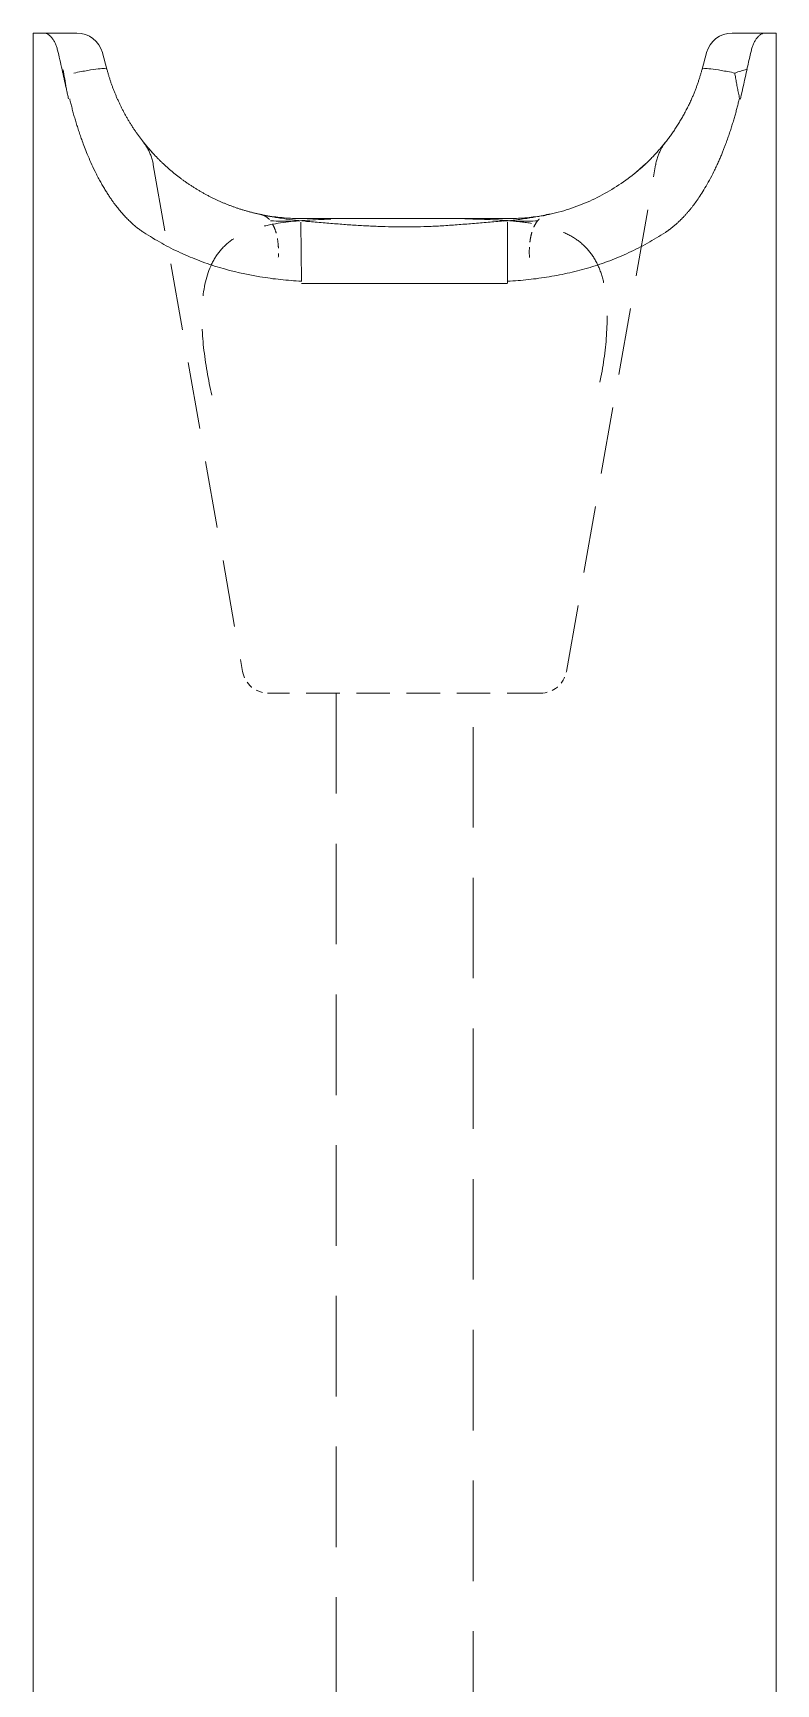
# Model space of a CAD drawing. Header units: millimetres. Extents: x 802 to 935, y 425 to 557.
# Drawn here: x 802.79 to 816.89, y 490.75 to 522.06 of the extents above; entities that cross this region are included whole.
import ezdxf

# ---------------------------------------------------------------- set-up
doc = ezdxf.new("R2010")
doc.units = ezdxf.units.MM
doc.linetypes.add('HIDDEN', pattern=[9.525, 6.35, -3.175])
doc.layers.add('insert', color=85, linetype='Continuous', lineweight=20)

msp = doc.modelspace()

# ---------------------------------------------------------------- linework, layer by layer
at = {"layer": 'insert', "linetype": 'Continuous', "lineweight": 18, "ltscale": 0.4}
for p, q in [((802.787, 449.843), (802.787, 522.061)), ((816.887, 522.061), (816.887, 449.843))]:
    msp.add_line(p, q, dxfattribs=at)
at = {"layer": 'insert', "linetype": 'Continuous', "lineweight": 18, "ltscale": 0.006}
for p, q in [((802.787, 522.061), (803, 522.061)), ((816.887, 522.061), (816.673, 522.061))]:
    msp.add_line(p, q, dxfattribs=at)
at = {"layer": 'insert', "linetype": 'Continuous', "lineweight": 13, "ltscale": 0.4}
for p, q in [((802.787, 449.843), (802.787, 522.061)), ((802.787, 522.061), (802.787, 449.843)), ((816.887, 522.061), (816.887, 449.843)), ((816.887, 449.843), (816.887, 522.061))]:
    msp.add_line(p, q, dxfattribs=at)
at = {"layer": 'insert', "linetype": 'Continuous', "lineweight": 18, "ltscale": 0.01}
for p, q in [((803.619, 522.061), (803.203, 522.061)), ((816.471, 522.061), (816.054, 522.061))]:
    msp.add_line(p, q, dxfattribs=at)
at = {"layer": 'insert', "linetype": 'Continuous', "lineweight": 18, "ltscale": 0.009}
for p, q in [((804.189, 521.373), (804.105, 521.688)), ((815.569, 521.688), (815.484, 521.373))]:
    msp.add_line(p, q, dxfattribs=at)
at = {"layer": 'insert', "linetype": 'Continuous', "lineweight": 13}
for p, q in [((814.801, 520.006), (814.801, 520.006)), ((805.07, 519.563), (805.07, 519.563))]:
    msp.add_line(p, q, dxfattribs=at).dxf.unprotected_set("ltscale", 0)
at = {"layer": 'insert', "linetype": 'HIDDEN', "lineweight": 13, "ltscale": 0.2}
for p, q in [((805.07, 519.562), (806.764, 509.955)), ((812.91, 509.955), (814.603, 519.561))]:
    msp.add_line(p, q, dxfattribs=at)
at = {"layer": 'insert', "linetype": 'Continuous', "lineweight": 18, "ltscale": 0.09}
for p, q in [((807.88, 518.542), (811.794, 518.542)), ((811.793, 517.308), (807.881, 517.308))]:
    msp.add_line(p, q, dxfattribs=at)
at = {"layer": 'insert', "linetype": 'HIDDEN', "lineweight": 13, "ltscale": 0.1}
msp.add_line((812.417, 509.542), (807.256, 509.542), dxfattribs=at)
at = {"layer": 'insert', "linetype": 'HIDDEN', "lineweight": 13, "ltscale": 0.3}
for p, q in [((808.537, 509.542), (808.537, 449.843)), ((811.137, 449.843), (811.137, 509.542))]:
    msp.add_line(p, q, dxfattribs=at)
at = {"layer": 'insert', "linetype": 'Continuous', "lineweight": 18, "ltscale": 0.02}
for centre, start, end in [((803.619, 521.558), 15, 90), ((816.054, 521.558), 90, 165)]:
    msp.add_arc(centre, 0.503, start, end, dxfattribs=at)
at = {"layer": 'insert', "linetype": 'HIDDEN', "lineweight": 13, "ltscale": 0.02}
for centre, start, end in [((807.256, 510.042), 190, 270), ((812.417, 510.042), 270, 350)]:
    msp.add_arc(centre, 0.5, start, end, dxfattribs=at)
at = {"layer": 'insert', "linetype": 'Continuous', "lineweight": 18, "ltscale": 0.006}
for points, knots in [([(803, 522.061), (803.02, 522.061), (803.04, 522.061), (803.078, 522.061), (803.096, 522.061), (803.13, 522.061), (803.147, 522.061), (803.177, 522.061), (803.19, 522.061), (803.203, 522.061)], [0, 0, 0, 0, 0.25, 0.25, 0.5, 0.5, 0.75, 0.75, 1, 1, 1, 1]), ([(816.469, 522.061), (816.495, 522.061), (816.525, 522.061), (816.594, 522.061), (816.632, 522.061), (816.673, 522.061)], [0, 0, 0, 0, 0.5, 0.5, 1, 1, 1, 1])]:
    msp.add_open_spline(points, degree=3, knots=knots, dxfattribs=at)
at = {"layer": 'insert', "linetype": 'Continuous', "lineweight": 18, "ltscale": 0.01}
for points, knots in [([(803.253, 521.738), (803.247, 521.762), (803.233, 521.807), (803.216, 521.849), (803.202, 521.879), (803.197, 521.889), (803.187, 521.907), (803.182, 521.916), (803.165, 521.942), (803.154, 521.958), (803.131, 521.986), (803.119, 521.999), (803.095, 522.021), (803.083, 522.03), (803.065, 522.042), (803.059, 522.045), (803.046, 522.051), (803.04, 522.053), (803.023, 522.059), (803.011, 522.061), (803, 522.061)], [0, 0, 0, 0, 0.125, 0.25, 0.25, 0.3125, 0.3125, 0.375, 0.375, 0.5, 0.5, 0.625, 0.625, 0.75, 0.75, 0.8125, 0.8125, 0.875, 0.875, 1, 1, 1, 1]), ([(816.673, 522.061), (816.662, 522.061), (816.639, 522.057), (816.615, 522.046), (816.597, 522.034), (816.59, 522.03), (816.578, 522.021), (816.572, 522.016), (816.554, 521.999), (816.542, 521.987), (816.525, 521.965), (816.519, 521.957), (816.507, 521.942), (816.502, 521.933), (816.486, 521.908), (816.476, 521.889), (816.461, 521.859), (816.457, 521.849), (816.448, 521.828), (816.444, 521.817), (816.432, 521.784), (816.425, 521.761), (816.42, 521.738)], [0, 0, 0, 0, 0.125, 0.25, 0.25, 0.3125, 0.3125, 0.375, 0.375, 0.5, 0.5, 0.5625, 0.5625, 0.625, 0.625, 0.75, 0.75, 0.8125, 0.8125, 0.875, 0.875, 1, 1, 1, 1]), ([(816.195, 520.82), (816.191, 520.836), (816.185, 520.869), (816.175, 520.919), (816.165, 520.968), (816.155, 521.017), (816.146, 521.065), (816.137, 521.114), (816.128, 521.162), (816.119, 521.21), (816.111, 521.258), (816.105, 521.289), (816.102, 521.305)], [0, 0, 0, 0, 0.102066, 0.203666, 0.3048, 0.405472, 0.505685, 0.605442, 0.704747, 0.803605, 0.902021, 1, 1, 1, 1]), ([(814.136, 519.344), (814.14, 519.347), (814.144, 519.35), (814.174, 519.374), (814.2, 519.395), (814.275, 519.457), (814.322, 519.497), (814.385, 519.554), (814.403, 519.571), (814.421, 519.588)], [0, 0, 0, 0, 0.036017, 0.036017, 0.286142, 0.286142, 0.786393, 0.786393, 1, 1, 1, 1])]:
    msp.add_open_spline(points, degree=3, knots=knots, dxfattribs=at)
for points in [[(803.253, 521.737), (803.282, 521.615), (803.31, 521.493), (803.338, 521.37)], [(816.336, 521.376), (816.363, 521.496), (816.391, 521.617), (816.42, 521.738)]]:
    msp.add_open_spline(points, degree=3, dxfattribs=at)
at = {"layer": 'insert', "linetype": 'Continuous', "lineweight": 18, "ltscale": 0.02}
for points, knots in [([(803.338, 521.37), (803.343, 521.347), (803.353, 521.302), (803.368, 521.233), (803.384, 521.163), (803.396, 521.105), (803.41, 521.045), (803.424, 520.981), (803.443, 520.898), (803.455, 520.841), (803.461, 520.812)], [0, 0, 0, 0, 0.122043, 0.246085, 0.372129, 0.500179, 0.553537, 0.697164, 0.845985, 1, 1, 1, 1]), ([(803.56, 521.301), (803.659, 521.321), (803.748, 521.337), (803.902, 521.364), (803.968, 521.373), (804.074, 521.385), (804.115, 521.388), (804.172, 521.386), (804.187, 521.382), (804.189, 521.373)], [0, 0, 0, 0, 0.25, 0.25, 0.5, 0.5, 0.75, 0.75, 1, 1, 1, 1]), ([(815.484, 521.374), (815.486, 521.382), (815.502, 521.386), (815.558, 521.388), (815.599, 521.386), (815.706, 521.373), (815.771, 521.364), (815.926, 521.337), (816.014, 521.321), (816.113, 521.301)], [0, 0, 0, 0, 0.25, 0.25, 0.5, 0.5, 0.75, 0.75, 1, 1, 1, 1]), ([(807.12, 518.618), (807.161, 518.61), (807.202, 518.602), (807.343, 518.578), (807.446, 518.565), (807.658, 518.547), (807.767, 518.542), (807.88, 518.542)], [0, 0, 0, 0, 0.172357, 0.172357, 0.586179, 0.586179, 1, 1, 1, 1]), ([(807.95, 518.495), (807.929, 518.496), (807.829, 518.503), (807.648, 518.525), (807.463, 518.553), (807.354, 518.571), (807.326, 518.576)], [0, 0, 0, 0, 0.09589, 0.464918, 0.85709, 1, 1, 1, 1]), ([(812.386, 518.584), (812.311, 518.57), (812.149, 518.543), (811.925, 518.512), (811.775, 518.499), (811.713, 518.494)], [0, 0, 0, 0, 0.350311, 0.735307, 1, 1, 1, 1]), ([(811.794, 518.542), (811.906, 518.542), (812.015, 518.547), (812.176, 518.56), (812.229, 518.566), (812.333, 518.579), (812.384, 518.587), (812.478, 518.603), (812.522, 518.611), (812.565, 518.62)], [0, 0, 0, 0, 0.408998, 0.408998, 0.613497, 0.613497, 0.817996, 0.817996, 1, 1, 1, 1])]:
    msp.add_open_spline(points, degree=3, knots=knots, dxfattribs=at)
at = {"layer": 'insert', "linetype": 'Continuous', "lineweight": 13, "ltscale": 0.01}
msp.add_open_spline([(803.416, 521.018), (803.397, 521.134), (803.379, 521.249), (803.36, 521.365)], degree=3, dxfattribs=at)
at = {"layer": 'insert', "linetype": 'Continuous', "lineweight": 18, "ltscale": 0.1}
msp.add_open_spline([(807.12, 518.618), (807.11, 518.62), (807.09, 518.624), (807.061, 518.63), (807.032, 518.637), (807.003, 518.644), (806.974, 518.65), (806.945, 518.658), (806.916, 518.665), (806.887, 518.673), (806.858, 518.681), (806.829, 518.689), (806.8, 518.697), (806.772, 518.706), (806.743, 518.714), (806.715, 518.723), (806.686, 518.733), (806.658, 518.742), (806.629, 518.752), (806.601, 518.762), (806.573, 518.772), (806.545, 518.782), (806.517, 518.793), (806.489, 518.804), (806.461, 518.815), (806.434, 518.826), (806.406, 518.837), (806.378, 518.849), (806.351, 518.861), (806.323, 518.873), (806.296, 518.885), (806.269, 518.898), (806.242, 518.91), (806.215, 518.923), (806.188, 518.936), (806.161, 518.95), (806.135, 518.963), (806.108, 518.977), (806.082, 518.991), (806.055, 519.005), (806.029, 519.02), (806.003, 519.034), (805.977, 519.049), (805.951, 519.064), (805.925, 519.079), (805.9, 519.095), (805.874, 519.11), (805.849, 519.126), (805.823, 519.142), (805.798, 519.158), (805.773, 519.175), (805.748, 519.191), (805.724, 519.208), (805.699, 519.225), (805.674, 519.242), (805.65, 519.259), (805.626, 519.277), (805.602, 519.295), (805.578, 519.313), (805.545, 519.337), (805.505, 519.369), (805.456, 519.408), (805.408, 519.448), (805.361, 519.489), (805.314, 519.531), (805.268, 519.573), (805.223, 519.616), (805.178, 519.66), (805.134, 519.705), (805.091, 519.75), (805.049, 519.796), (805.007, 519.843), (804.966, 519.89), (804.926, 519.938), (804.887, 519.987), (804.849, 520.036), (804.811, 520.086), (804.774, 520.136), (804.738, 520.187), (804.703, 520.239), (804.669, 520.291), (804.635, 520.344), (804.603, 520.398), (804.571, 520.451), (804.54, 520.506), (804.51, 520.561), (804.481, 520.616), (804.453, 520.672), (804.426, 520.728), (804.4, 520.785), (804.374, 520.842), (804.35, 520.9), (804.326, 520.958), (804.304, 521.016), (804.282, 521.075), (804.262, 521.134), (804.242, 521.193), (804.223, 521.253), (804.206, 521.313), (804.195, 521.353), (804.189, 521.373)], degree=3, knots=[0, 0, 0, 0, 0.007057, 0.014113, 0.02117, 0.028226, 0.035283, 0.042339, 0.049395, 0.056451, 0.063507, 0.070563, 0.077619, 0.084675, 0.091731, 0.098787, 0.105843, 0.112899, 0.119955, 0.127011, 0.134067, 0.141123, 0.14818, 0.155237, 0.162293, 0.16935, 0.176407, 0.183465, 0.190522, 0.19758, 0.204637, 0.211695, 0.218754, 0.225812, 0.232871, 0.239929, 0.246988, 0.254047, 0.261107, 0.268166, 0.275226, 0.282286, 0.289345, 0.296405, 0.303466, 0.310526, 0.317586, 0.324647, 0.331708, 0.338768, 0.345829, 0.35289, 0.359951, 0.367013, 0.374074, 0.381136, 0.388197, 0.395259, 0.402321, 0.409383, 0.424141, 0.4389, 0.453659, 0.468418, 0.483178, 0.497938, 0.512698, 0.527459, 0.54222, 0.556981, 0.571742, 0.586503, 0.601264, 0.616025, 0.630786, 0.645547, 0.660307, 0.675068, 0.689829, 0.70459, 0.719352, 0.734114, 0.748877, 0.76364, 0.778405, 0.79317, 0.807936, 0.822703, 0.837472, 0.852241, 0.867012, 0.881785, 0.896559, 0.911335, 0.926112, 0.94089, 0.955668, 0.970447, 0.985224, 1, 1, 1, 1], dxfattribs=at)
at = {"layer": 'insert', "linetype": 'Continuous', "lineweight": 18, "ltscale": 0.06}
for points, knots in [([(815.484, 521.373), (815.481, 521.363), (815.476, 521.343), (815.467, 521.312), (815.458, 521.281), (815.449, 521.25), (815.439, 521.219), (815.429, 521.188), (815.419, 521.157), (815.409, 521.125), (815.398, 521.094), (815.387, 521.062), (815.375, 521.031), (815.363, 520.999), (815.351, 520.968), (815.338, 520.936), (815.325, 520.904), (815.312, 520.872), (815.298, 520.841), (815.283, 520.805), (815.265, 520.767), (815.246, 520.725), (815.226, 520.684), (815.206, 520.643), (815.185, 520.602), (815.164, 520.562), (815.142, 520.523), (815.121, 520.483), (815.098, 520.445), (815.076, 520.406), (815.053, 520.368), (815.03, 520.331), (815.006, 520.293), (814.982, 520.257), (814.958, 520.22), (814.933, 520.184), (814.908, 520.149), (814.883, 520.114), (814.858, 520.079), (814.832, 520.045), (814.806, 520.012), (814.78, 519.978), (814.753, 519.945), (814.726, 519.913), (814.699, 519.881), (814.672, 519.849), (814.645, 519.818), (814.617, 519.788), (814.589, 519.757), (814.561, 519.727), (814.533, 519.698), (814.504, 519.669), (814.475, 519.64), (814.447, 519.612), (814.418, 519.585), (814.395, 519.564), (814.383, 519.552), (814.38, 519.549)], [0, 0, 0, 0, 0.014743, 0.029569, 0.044478, 0.05947, 0.074545, 0.089702, 0.104942, 0.120264, 0.135668, 0.151154, 0.166722, 0.182372, 0.198103, 0.213916, 0.22981, 0.245785, 0.261841, 0.277979, 0.299367, 0.320658, 0.341856, 0.362964, 0.383987, 0.404926, 0.425782, 0.446554, 0.467243, 0.487848, 0.50837, 0.528809, 0.549165, 0.569437, 0.589627, 0.609733, 0.629757, 0.649698, 0.669557, 0.689332, 0.709026, 0.728637, 0.748166, 0.767612, 0.786976, 0.806257, 0.825456, 0.844573, 0.863607, 0.882559, 0.901428, 0.920215, 0.938919, 0.957541, 0.97608, 0.994536, 1, 1, 1, 1]), ([(814.378, 519.554), (814.296, 519.475), (814.104, 519.31), (813.776, 519.088), (813.403, 518.888), (813.01, 518.735), (812.717, 518.646), (812.554, 518.62), (812.531, 518.617)], [0, 0, 0, 0, 0.162133, 0.363213, 0.564237, 0.765186, 0.966107, 1, 1, 1, 1])]:
    msp.add_open_spline(points, degree=3, knots=knots, dxfattribs=at)
at = {"layer": 'insert', "linetype": 'Continuous', "lineweight": 18, "ltscale": 0.007}
msp.add_open_spline([(816.113, 521.302), (816.145, 521.316), (816.179, 521.328), (816.254, 521.351), (816.294, 521.362), (816.335, 521.371)], degree=3, knots=[0, 0, 0, 0, 0.5, 0.5, 1, 1, 1, 1], dxfattribs=at)
at = {"layer": 'insert', "linetype": 'Continuous', "lineweight": 18, "ltscale": 0.02}
msp.add_open_spline([(816.212, 520.809), (816.253, 520.999), (816.295, 521.188), (816.337, 521.376)], degree=3, dxfattribs=at)
at = {"layer": 'insert', "linetype": 'Continuous', "lineweight": 18, "ltscale": 0.07}
for points, knots in [([(803.483, 520.814), (803.487, 520.799), (803.494, 520.77), (803.504, 520.726), (803.516, 520.682), (803.527, 520.637), (803.539, 520.592), (803.552, 520.546), (803.564, 520.499), (803.578, 520.453), (803.592, 520.405), (803.606, 520.358), (803.621, 520.309), (803.636, 520.261), (803.652, 520.211), (803.669, 520.162), (803.691, 520.096), (803.722, 520.008), (803.765, 519.891), (803.819, 519.755), (803.886, 519.6), (803.952, 519.46), (804.012, 519.341), (804.059, 519.252), (804.106, 519.17), (804.152, 519.094), (804.195, 519.024), (804.237, 518.959), (804.276, 518.901), (804.313, 518.849), (804.347, 518.804), (804.378, 518.763), (804.409, 518.725), (804.439, 518.688), (804.469, 518.653), (804.5, 518.618), (804.53, 518.585), (804.56, 518.553), (804.591, 518.523), (804.621, 518.493), (804.651, 518.465), (804.681, 518.438), (804.711, 518.412), (804.741, 518.387), (804.77, 518.363), (804.8, 518.341), (804.829, 518.319), (804.858, 518.299), (804.877, 518.286), (804.887, 518.28)], [0, 0, 0, 0, 0.01515, 0.030496, 0.046039, 0.061782, 0.077725, 0.09387, 0.110218, 0.126772, 0.143533, 0.160503, 0.177683, 0.195075, 0.212682, 0.230504, 0.248544, 0.283632, 0.325992, 0.375721, 0.432941, 0.497798, 0.534049, 0.568254, 0.60039, 0.630434, 0.658364, 0.684161, 0.707809, 0.729291, 0.748594, 0.765158, 0.781417, 0.79737, 0.813015, 0.828354, 0.843384, 0.858108, 0.872524, 0.886633, 0.900436, 0.913934, 0.927128, 0.940018, 0.952608, 0.964898, 0.976892, 0.988591, 1, 1, 1, 1]), ([(814.787, 518.28), (814.792, 518.283), (814.801, 518.29), (814.816, 518.3), (814.831, 518.31), (814.846, 518.32), (814.861, 518.331), (814.876, 518.342), (814.891, 518.354), (814.906, 518.366), (814.921, 518.378), (814.937, 518.39), (814.952, 518.403), (814.967, 518.416), (814.983, 518.429), (814.998, 518.443), (815.013, 518.457), (815.029, 518.471), (815.044, 518.486), (815.06, 518.5), (815.076, 518.516), (815.091, 518.531), (815.107, 518.547), (815.122, 518.563), (815.138, 518.58), (815.154, 518.596), (815.169, 518.613), (815.185, 518.631), (815.201, 518.649), (815.216, 518.667), (815.232, 518.685), (815.247, 518.704), (815.263, 518.723), (815.278, 518.742), (815.294, 518.761), (815.309, 518.781), (815.341, 518.823), (815.393, 518.894), (815.464, 519.001), (815.543, 519.127), (815.626, 519.274), (815.696, 519.408), (815.751, 519.523), (815.79, 519.607), (815.825, 519.687), (815.857, 519.763), (815.886, 519.834), (815.911, 519.9), (815.934, 519.961), (815.955, 520.017), (815.973, 520.069), (815.995, 520.133), (816.021, 520.21), (816.05, 520.301), (816.078, 520.392), (816.104, 520.48), (816.128, 520.567), (816.15, 520.652), (816.171, 520.735), (816.185, 520.791), (816.191, 520.818)], [0, 0, 0, 0, 0.005822, 0.011721, 0.017697, 0.02375, 0.029881, 0.036089, 0.042376, 0.048742, 0.055187, 0.061711, 0.068315, 0.074998, 0.081762, 0.088605, 0.095529, 0.102534, 0.109619, 0.116785, 0.124032, 0.131359, 0.138768, 0.146258, 0.153829, 0.161481, 0.169215, 0.177029, 0.184925, 0.192902, 0.200959, 0.209098, 0.217318, 0.225619, 0.234, 0.242462, 0.251005, 0.28729, 0.330594, 0.380825, 0.43787, 0.501598, 0.535168, 0.566802, 0.596521, 0.624345, 0.650292, 0.674378, 0.696618, 0.717023, 0.735607, 0.75238, 0.785847, 0.818574, 0.85057, 0.881849, 0.912421, 0.942296, 0.971487, 1, 1, 1, 1])]:
    msp.add_open_spline(points, degree=3, knots=knots, dxfattribs=at)
at = {"layer": 'insert', "linetype": 'Continuous', "lineweight": 18, "ltscale": 0.009}
msp.add_open_spline([(804.879, 519.997), (804.873, 520.005), (804.871, 520.007), (804.874, 520.003), (804.88, 519.996), (804.892, 519.981), (804.895, 519.977), (804.901, 519.97), (804.904, 519.966), (804.914, 519.953), (804.922, 519.943), (804.949, 519.911), (804.97, 519.886), (805.019, 519.829), (805.047, 519.798), (805.081, 519.761), (805.083, 519.759), (805.085, 519.757)], degree=3, knots=[0, 0, 0, 0, 0.19184, 0.19184, 0.390845, 0.390845, 0.440596, 0.440596, 0.490347, 0.490347, 0.58985, 0.58985, 0.788855, 0.788855, 0.98786, 0.98786, 1, 1, 1, 1], dxfattribs=at)
at = {"layer": 'insert', "linetype": 'Continuous', "lineweight": 13, "ltscale": 0.01}
for points, knots in [([(804.889, 519.982), (804.889, 519.982), (804.89, 519.981), (804.894, 519.975), (804.902, 519.964), (804.913, 519.948), (804.929, 519.924), (804.95, 519.89), (804.977, 519.842), (805.007, 519.779), (805.036, 519.702), (805.058, 519.628), (805.067, 519.58), (805.069, 519.561)], [0, 0, 0, 0, 0.083403, 0.178941, 0.25306, 0.316559, 0.376799, 0.441612, 0.527469, 0.643197, 0.770179, 0.913309, 1, 1, 1, 1]), ([(814.604, 519.561), (814.604, 519.565), (814.609, 519.598), (814.624, 519.657), (814.649, 519.734), (814.677, 519.803), (814.707, 519.863), (814.734, 519.91), (814.756, 519.944), (814.772, 519.966), (814.78, 519.978), (814.785, 519.985), (814.788, 519.989), (814.789, 519.99), (814.789, 519.991)], [0, 0, 0, 0, 0.024008, 0.196704, 0.358111, 0.506127, 0.637918, 0.74926, 0.831493, 0.880127, 0.91356, 0.938978, 0.972871, 1, 1, 1, 1]), ([(811.93, 518.497), (812.064, 518.491), (812.195, 518.491), (812.335, 518.497), (812.348, 518.498), (812.361, 518.498)], [0, 0, 0, 0, 0.904469, 0.904469, 1, 1, 1, 1])]:
    msp.add_open_spline(points, degree=3, knots=knots, dxfattribs=at)
at = {"layer": 'insert', "linetype": 'Continuous', "lineweight": 13, "ltscale": 0.004}
for points, knots in [([(814.719, 519.905), (814.747, 519.938), (814.769, 519.965), (814.788, 519.989), (814.794, 519.996), (814.797, 520.001), (814.799, 520.003), (814.8, 520.004), (814.8, 520.004)], [0, 0, 0, 0, 0.604269, 0.604269, 0.82218, 0.931136, 0.931136, 1, 1, 1, 1]), ([(812.529, 518.611), (812.496, 518.604), (812.448, 518.595), (812.4, 518.586), (812.386, 518.584)], [0, 0, 0, 0, 0.714767, 1, 1, 1, 1])]:
    msp.add_open_spline(points, degree=3, knots=knots, dxfattribs=at)
at = {"layer": 'insert', "linetype": 'Continuous', "lineweight": 13, "ltscale": 0.006}
msp.add_open_spline([(814.38, 519.549), (814.373, 519.543), (814.356, 519.528), (814.33, 519.504), (814.3, 519.478), (814.27, 519.453), (814.241, 519.428), (814.222, 519.412), (814.212, 519.404)], degree=3, knots=[0, 0, 0, 0, 0.125952, 0.304405, 0.482052, 0.658892, 0.834927, 1, 1, 1, 1], dxfattribs=at)
at = {"layer": 'insert', "linetype": 'HIDDEN', "lineweight": 13, "ltscale": 0.2}
msp.add_open_spline([(806.183, 515.191), (806.111, 515.491), (806.058, 515.792), (805.992, 516.399), (805.981, 516.687), (806.024, 517.232), (806.077, 517.472), (806.227, 517.782), (806.287, 517.873), (806.428, 518.034), (806.511, 518.105), (806.694, 518.226), (806.794, 518.275), (807.011, 518.358), (807.129, 518.391), (807.495, 518.471), (807.76, 518.498), (808.326, 518.531), (808.618, 518.537), (809.217, 518.542), (809.527, 518.541), (810.139, 518.541), (810.443, 518.542), (811.047, 518.537), (811.342, 518.531), (811.76, 518.507), (811.896, 518.497), (812.161, 518.466), (812.291, 518.446), (812.537, 518.394), (812.653, 518.361), (812.87, 518.279), (812.972, 518.23), (813.156, 518.11), (813.238, 518.041), (813.381, 517.88), (813.443, 517.788), (813.543, 517.585), (813.581, 517.474), (813.64, 517.232), (813.66, 517.102), (813.692, 516.698), (813.682, 516.401), (813.617, 515.801), (813.563, 515.491), (813.49, 515.191)], degree=3, knots=[0, 0, 0, 0, 0.0625, 0.0625, 0.125, 0.125, 0.1875, 0.1875, 0.21875, 0.21875, 0.25, 0.25, 0.28125, 0.28125, 0.3125, 0.3125, 0.375, 0.375, 0.4375, 0.4375, 0.5, 0.5, 0.5625, 0.5625, 0.625, 0.625, 0.65625, 0.65625, 0.6875, 0.6875, 0.71875, 0.71875, 0.75, 0.75, 0.78125, 0.78125, 0.8125, 0.8125, 0.84375, 0.84375, 0.875, 0.875, 0.9375, 0.9375, 1, 1, 1, 1], dxfattribs=at)
at = {"layer": 'insert', "linetype": 'Continuous', "lineweight": 13, "ltscale": 0.001}
for points in [[(807.096, 518.623), (807.104, 518.621), (807.112, 518.619), (807.12, 518.618)], [(812.573, 518.622), (812.561, 518.619), (812.549, 518.617), (812.536, 518.614)]]:
    msp.add_open_spline(points, degree=3, dxfattribs=at)
at = {"layer": 'insert', "linetype": 'HIDDEN', "lineweight": 13, "ltscale": 0.03}
for points in [[(807.113, 518.619), (807.14, 518.614), (807.166, 518.604), (807.214, 518.576), (807.238, 518.559), (807.281, 518.515), (807.301, 518.489), (807.338, 518.43), (807.355, 518.397), (807.384, 518.325), (807.397, 518.286), (807.418, 518.203), (807.426, 518.158), (807.439, 518.065), (807.443, 518.017), (807.446, 517.917), (807.445, 517.865), (807.442, 517.813)], [(812.208, 517.807), (812.205, 517.86), (812.204, 517.911), (812.208, 518.011), (812.212, 518.06), (812.224, 518.153), (812.232, 518.198), (812.254, 518.282), (812.266, 518.321), (812.296, 518.393), (812.312, 518.426), (812.349, 518.485), (812.369, 518.51), (812.413, 518.554), (812.436, 518.572), (812.485, 518.6), (812.51, 518.609), (812.536, 518.614)]]:
    msp.add_open_spline(points, degree=3, knots=[0, 0, 0, 0, 0.125, 0.125, 0.25, 0.25, 0.375, 0.375, 0.5, 0.5, 0.625, 0.625, 0.75, 0.75, 0.875, 0.875, 1, 1, 1, 1], dxfattribs=at)
at = {"layer": 'insert', "linetype": 'Continuous', "lineweight": 13, "ltscale": 0.005}
msp.add_open_spline([(807.326, 518.576), (807.27, 518.585), (807.21, 518.596), (807.152, 518.608), (807.147, 518.609)], degree=3, knots=[0, 0, 0, 0, 0.916595, 1, 1, 1, 1], dxfattribs=at)
at = {"layer": 'insert', "linetype": 'Continuous', "lineweight": 13, "ltscale": 0.02}
msp.add_open_spline([(807.292, 518.499), (807.44, 518.491), (807.593, 518.49), (807.784, 518.499), (807.817, 518.5), (807.85, 518.502)], degree=3, knots=[0, 0, 0, 0, 0.829126, 0.829126, 1, 1, 1, 1], dxfattribs=at)
at = {"layer": 'insert', "linetype": 'Continuous', "lineweight": 18, "ltscale": 0.03}
for points, knots in [([(807.881, 517.347), (807.881, 517.42), (807.88, 517.49), (807.879, 517.625), (807.878, 517.69), (807.877, 517.813), (807.876, 517.872), (807.875, 517.982), (807.875, 518.034), (807.873, 518.178), (807.872, 518.259), (807.87, 518.391), (807.869, 518.441), (807.868, 518.476)], [0, 0, 0, 0, 0.125, 0.125, 0.25, 0.25, 0.375, 0.375, 0.5, 0.5, 0.75, 0.75, 1, 1, 1, 1]), ([(811.793, 517.323), (811.793, 517.468), (811.793, 517.603), (811.793, 517.849), (811.793, 517.961), (811.793, 518.156), (811.793, 518.24), (811.794, 518.379), (811.794, 518.433), (811.794, 518.472)], [0, 0, 0, 0, 0.25, 0.25, 0.5, 0.5, 0.75, 0.75, 1, 1, 1, 1])]:
    msp.add_open_spline(points, degree=3, knots=knots, dxfattribs=at)
at = {"layer": 'insert', "linetype": 'Continuous', "lineweight": 18, "ltscale": 0.09}
msp.add_open_spline([(811.714, 518.498), (811.618, 518.49), (811.424, 518.474), (811.131, 518.448), (810.839, 518.424), (810.553, 518.404), (810.275, 518.39), (810.005, 518.384), (809.736, 518.384), (809.466, 518.389), (809.193, 518.399), (808.92, 518.414), (808.644, 518.434), (808.36, 518.457), (808.127, 518.478), (807.99, 518.489), (807.95, 518.492)], degree=3, knots=[0, 0, 0, 0, 0.079604, 0.159556, 0.237704, 0.313184, 0.385349, 0.455623, 0.524154, 0.594581, 0.665957, 0.737631, 0.809505, 0.886136, 0.966365, 1, 1, 1, 1], dxfattribs=at)
at = {"layer": 'insert', "linetype": 'Continuous', "lineweight": 13}
for points in [[(811.794, 518.542), (811.794, 518.542), (811.794, 518.542), (811.794, 518.542)], [(812.586, 518.625), (812.582, 518.624), (812.577, 518.623), (812.573, 518.622)]]:
    msp.add_open_spline(points, degree=3, dxfattribs=at).dxf.unprotected_set("ltscale", 0)
at = {"layer": 'insert', "linetype": 'Continuous', "lineweight": 13, "ltscale": 0.003}
msp.add_open_spline([(811.829, 518.503), (811.863, 518.5), (811.897, 518.499), (811.93, 518.497)], degree=3, dxfattribs=at)
at = {"layer": 'insert', "linetype": 'Continuous', "lineweight": 18, "ltscale": 0.08}
for points, knots in [([(807.881, 517.355), (807.749, 517.361), (807.617, 517.371), (807.354, 517.399), (807.224, 517.417), (806.835, 517.481), (806.58, 517.538), (806.202, 517.651), (806.077, 517.693), (805.891, 517.763), (805.829, 517.788), (805.737, 517.826), (805.706, 517.839), (805.645, 517.866), (805.493, 517.935), (805.227, 518.07), (804.999, 518.207), (804.887, 518.28)], [0, 0, 0, 0, 0.125, 0.125, 0.25, 0.25, 0.5, 0.5, 0.625, 0.625, 0.6875, 0.6875, 0.71875, 0.71875, 0.75, 0.875, 1, 1, 1, 1]), ([(814.787, 518.28), (814.675, 518.207), (814.448, 518.071), (814.096, 517.892), (813.854, 517.79), (813.609, 517.697), (813.484, 517.655), (813.294, 517.598), (813.23, 517.58), (813.102, 517.546), (813.037, 517.53), (812.843, 517.486), (812.713, 517.46), (812.452, 517.417), (812.32, 517.399), (812.057, 517.371), (811.925, 517.361), (811.792, 517.354)], [0, 0, 0, 0, 0.125, 0.25, 0.375, 0.375, 0.5, 0.5, 0.5625, 0.5625, 0.625, 0.625, 0.75, 0.75, 0.875, 0.875, 1, 1, 1, 1])]:
    msp.add_open_spline(points, degree=3, knots=knots, dxfattribs=at)

doc.saveas('drawing.dxf')
